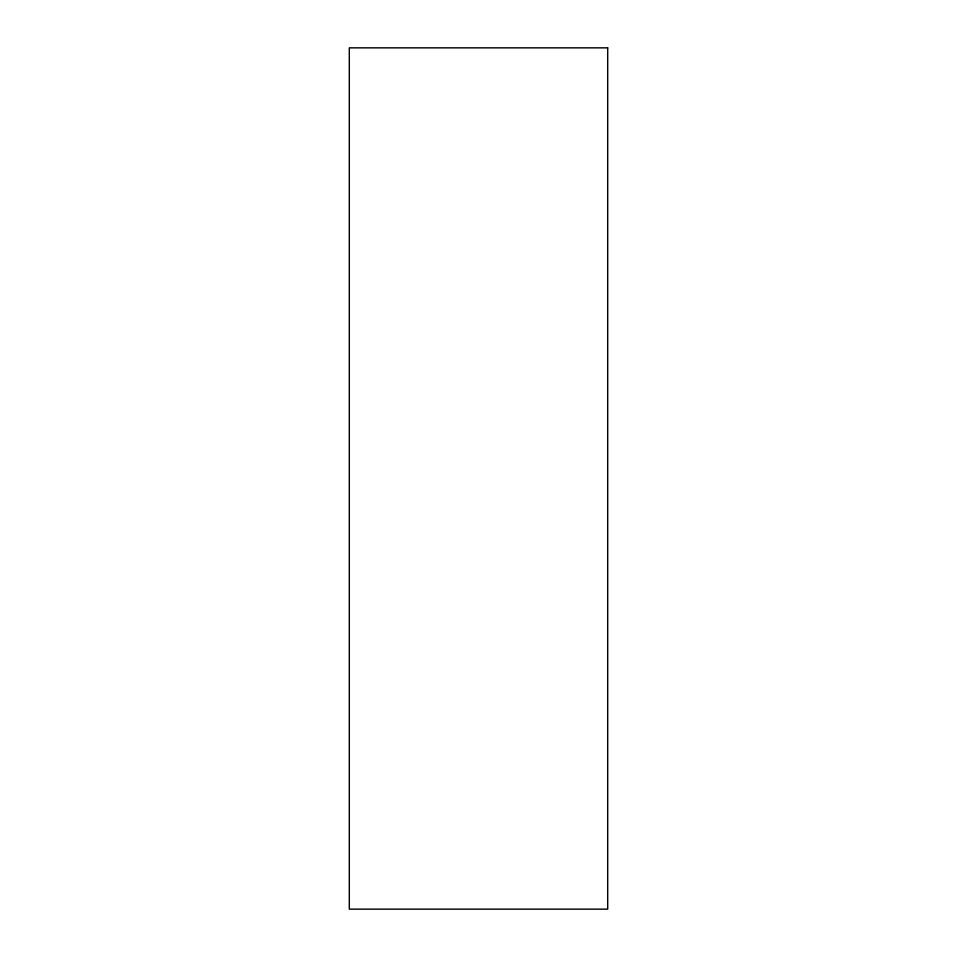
<?xml version="1.0" encoding="UTF-8"?>
<svg xmlns="http://www.w3.org/2000/svg" width="957" height="957" viewBox="0 0 957 957"><rect width="100%" height="100%" fill="white"/><g stroke="black" fill="none" stroke-linecap="round" stroke-linejoin="round"><path stroke-width="1.44" d="M607.695 47.85L349.305 47.85L349.305 909.15L607.695 909.15L607.695 47.85"/></g></svg>
